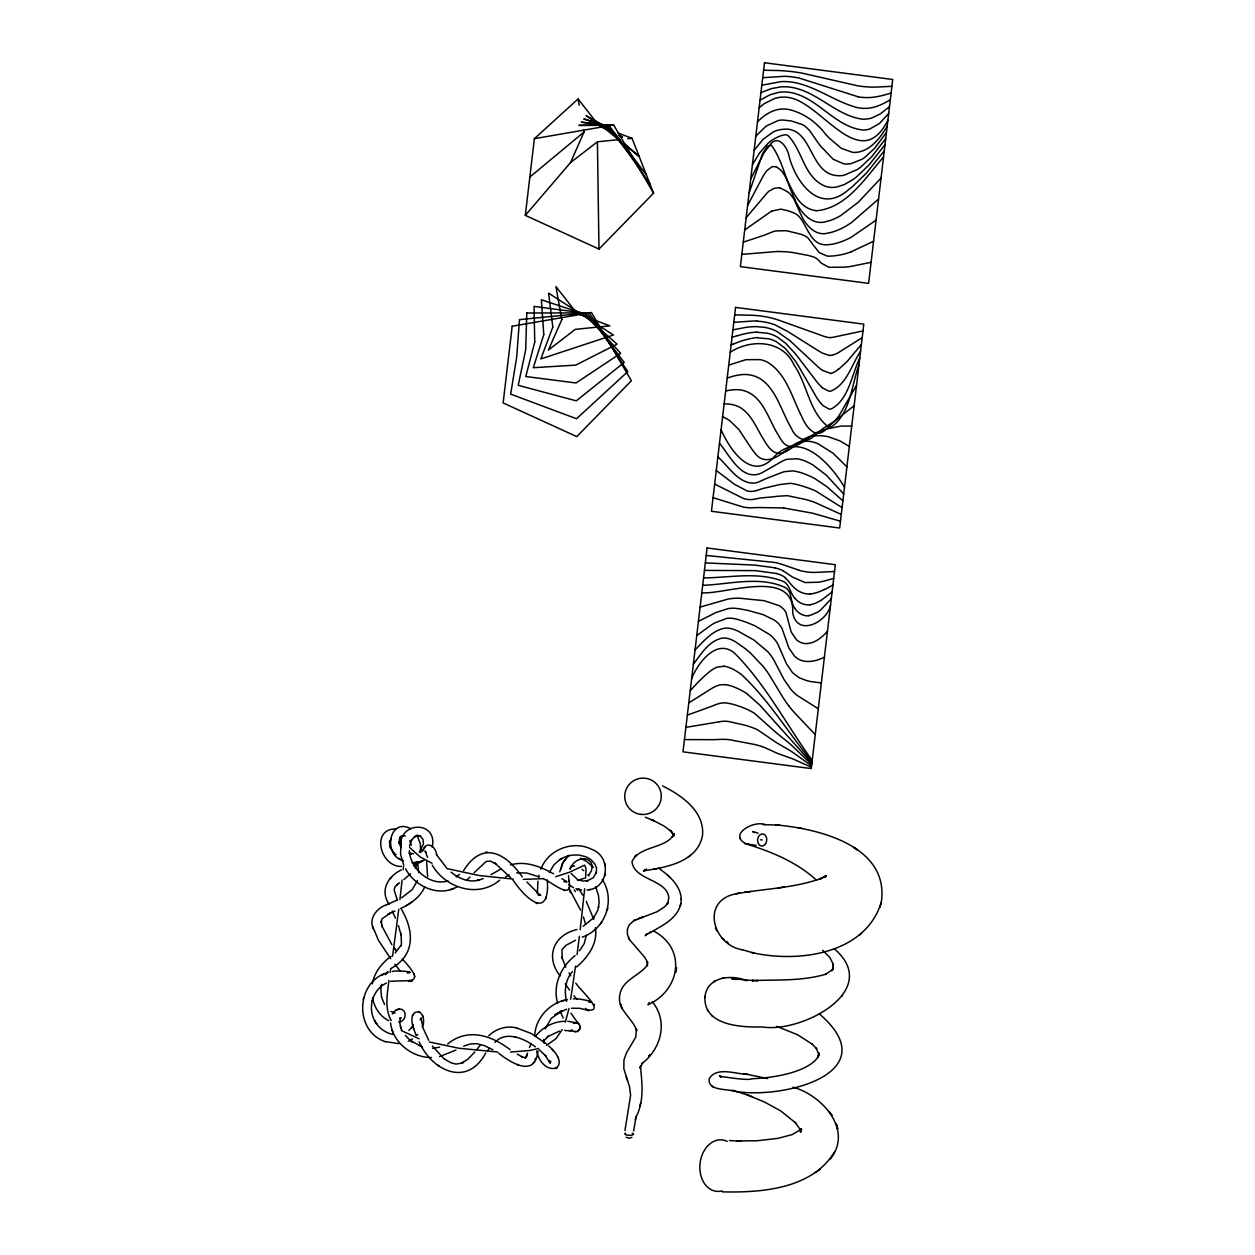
<?xml version="1.0" encoding="UTF-8"?>
<svg xmlns="http://www.w3.org/2000/svg" width="1255" height="1255" viewBox="0 0 1255 1255"><rect width="100%" height="100%" fill="white"/><g stroke="black" fill="none" stroke-linecap="round" stroke-linejoin="round"><path stroke-width="1.5" d="M421.115 1018.385L422.982 1027.908L428.771 1040.348M681.214 898.784C681.23 918.315 660.005 926.629 645.792 935.022L646.937 934.128L645.274 935.744L646.952 933.751M537.36 893.827L537.924 881.151M561.048 868.978L562.318 863.503L565.566 859.346M624.959 1130.52L630.622 1095.238L629.508 1086.673L623.845 1068.789L623.939 1060.004L626.449 1052.914L635.814 1036.991L636.363 1029.006L636.787 1030.794C632.787 1018.15 616.676 1009.663 619.86 994.65C622.323 979.669 639.846 975.794 647.674 964.703L647.047 965.879L647.407 961.973L644.803 957.424L629.508 939.65L627.39 934.269L627.406 929.202L629.179 924.919L633.681 920.715L657.087 911.726L664.852 906.659L668.209 902.376L666.766 904.588M402.275 958.914C426.951 985.708 409.883 979.559 390.634 981.347M704.902 997.349C703.992 1026.261 742.552 1027.343 762.883 1026.982C800.941 1033.257 883.457 990.697 834.167 948.702M585.599 878.155L585.975 868.335L584.563 865.15L569.409 872.272L555.698 876.696M427.61 876.539L426.622 861.809M534.677 1036.285C535.148 1018.197 549.831 1002.369 567.558 999.608M633.587 1131.053L636.05 1116.903L635.281 1119.538M421.068 1018.935L421.178 1017.962L420.174 1019.891M420.692 852.474L420.331 843.909L417.021 835.093M704.981 996.69C707.13 976.5 731.649 974.241 746.772 980.767M800.753 1130.441L800.596 1132.073L801.443 1128.904L800.392 1132.088M403.184 869.778L403.483 866.64M584.689 888.713L580.202 929.673M402.118 879.99L399.921 899.521M704.871 997.662L705.012 996.392M400.502 845.337C400.361 820.441 438.12 821.35 432.191 847.062M617.884 132.983L632.034 138.301L653.573 193.176L598.98 249.055L525.312 215.374L534.379 138.678L578.084 98.972L596.627 122.629M649.149 1002.51L647.941 1004.737C680.336 990.289 686.987 948.67 653.604 931.006M676.555 967.495L675.99 972.154M398.761 909.31L392.564 956.279M579.386 936.277L577.065 954.616M586.414 935.257L584.218 943.572L579.512 950.835M513.028 880.226C529.5 903.82 549.894 917.076 547.321 879.865M570.178 868.962L571.558 866.232L570.868 866.719L574.523 865.95M575.543 966.146L570.664 999.262M388.972 980.359C387.34 993.584 384.328 1008.267 391.231 1020.55M594.274 916.981L593.49 917.985L597.835 910.22L599.137 902.643L598.494 895.427L595.623 886.61M582.257 937.14C605.538 929.139 615.781 900.086 602.227 879.394M390.164 972.405L390.682 968.97M411.326 853.761L411.185 854.341M559.714 871.833L563.119 862.216L568.907 855.298M754.506 953.204L751.745 952.529C797.835 963.181 865.589 954.38 881.324 902.125C889.528 845.776 818.48 828.645 775.966 824.912L779.371 825.163M578.963 1024.002L577.52 1022.558L580.03 1025.727L580.108 1028.425L577.206 1031.579L564.609 1030.402M587.073 890.03C609.036 888.791 612.001 856.239 591.497 849.259C572.986 839.893 547.996 849.666 540.858 869.213M546.003 898.313L546.254 896.886M372.39 983.826C374.225 972.358 381.991 962.899 391.168 956.232M381.598 984.328C379.936 987.795 381.897 999.058 381.598 996.941M388.093 972.578C355.855 980.5 353.518 1031.547 385.599 1041.728M607.357 910.032L607.749 908.024M401.035 842.246L400.549 854.294L403.796 865.338M386.383 983.042C371.166 990.415 366.727 1011.044 376.971 1024.378L374.523 1020.535C378.414 1028.253 386.932 1033.775 393.333 1034.355M409.554 845.98L411.844 839.626L415.593 836.081L414.291 836.897L418.778 835.595L417.288 835.579L420.754 836.301L420.033 835.971L422.982 839.328L423.484 843.94L419.327 852.302M598.745 906.706L598.541 907.726M538.615 876.79L538.944 875.284M568.986 1008.471L565.315 1022.307M635.987 1117.06C644.615 1100.917 641.901 1082.187 640.442 1066.123L640.034 1068.225L642.717 1062.624L642.074 1063.424C661.165 1048.913 668.57 1021.272 652.224 1001.663M363.636 997.678L363.197 999.466M680.257 905.937L680.853 903.584M372.453 999.937L372.108 1001.286M422.245 1027.014C425.555 1021.523 422.794 1008.424 414.542 1012.722C408.659 1018.997 413.993 1028.724 416.174 1035.579M587.513 880.696L593.27 877.716L596.564 871.77M605.412 873.872L604.941 875.723M596.156 873.323L596.549 868.068L595.043 864.271L591.105 859.769L586.336 856.945L579.151 855.016L572.311 855.047L565.676 856.632L559.683 859.691L562.083 858.232M879.975 907.271L881.324 902.125M858.953 364.923C851.439 385.348 850.608 413.444 831.438 426.888L828.19 426.747C809.036 411.969 807.389 384.108 793.913 364.781C782.618 339.901 750.914 338.756 730.253 352.247M639.83 1105.937L640.709 1103.02M400.69 945.627C402.384 949.047 400.439 927.037 401.051 934.834L398.415 925.625M749.047 193.223L762.507 153.785L767.354 146.302L771.401 145.235C782.147 160.028 785.614 178.994 793.191 195.67A154.255 146.709 14.1 0 0 794.666 199.074M527.555 1053.165L525.39 1058.043C527.414 1058.514 518.472 1055.533 522.409 1056.93M498.549 1053.118C511.177 1063.111 535.43 1078.045 537.956 1050.796M545.235 1028.865L551.165 1018.464L561.895 1010.761M534.991 1059.659L535.461 1058.341M859.769 358.114C851.517 374.774 849.039 399.576 831.108 409.005A6.244 5.946 14.1 0 1 829.069 409.067L822.998 405.616A32.002 30.434 14.1 0 1 821.225 403.749L820.77 403.216M413.397 1024.692L411.311 1028.033L411.875 1027.249M417.476 880.539L412.283 889.528L401.663 897.764M412.33 1015.875L412.801 1014.715M400.392 1018.213L399.623 1022.574L401.129 1028.535L400.267 1026.166M529.469 1047.533L531.053 1043.768M750.741 178.963L763.746 153.298A76.994 73.214 14.1 0 1 769.033 146.396C777.237 132.512 787.638 146.929 789.238 156.953C796.705 184.375 820.503 214.511 848.49 189.709A94.972 90.329 14.1 0 0 852.365 186.681L866.279 173.237L884.273 150.851M400.612 945.815L395.215 952.953M667.989 902.706L668.805 897.435C666.891 879.253 633.728 880.288 631.987 861.573C639.438 845.792 664.444 848.866 673.245 835.469L672.821 836.144L673.809 833.398L673.872 835.752L670.029 830.277L672.005 832.191L670.876 831.077M549.361 872.554L553.91 864.883L559.777 859.628M544.074 879.143C551.196 881.732 573.974 902.063 568.797 880.069L568.907 880.869L568.484 875.629M525.312 215.374L570.57 162.538L584.014 132.026L583.638 129.955M570.005 868.789C572.798 863.016 577.959 856.992 587.889 859.628L590.901 862.169L592.25 865.872L591.45 870.907L588.532 875.237M834.779 1151.525C812.503 1188.971 761.832 1192.783 722.456 1191.858M747.604 205.459L763.103 176.171A86.187 81.967 14.1 0 1 764.122 174.492L764.875 173.316A40.474 38.497 14.1 0 1 766.538 170.915L771.903 166.711L775.825 166.68M424.723 886.94C420.111 897.278 410.385 904.086 400.392 908.62M856.553 385.301L839.14 415.531A90.219 85.795 14.1 0 1 835.108 420.613L826.59 428.786A34.324 32.646 14.1 0 1 824.049 430.998C813.977 438.701 805.208 425.068 801.851 416.754C792.14 398.086 786.995 374.9 768.405 362.711A27.139 25.806 14.1 0 0 760.091 359.605L745.831 359.683L728.716 365.158M417.57 863.738L415.138 868.068M562.303 1029.508L555.808 1038.826L546.38 1045.478M752.42 164.687L759.62 152.922L767.793 143.541A38.419 36.536 14.1 0 1 770.868 141.062A45.337 43.125 14.1 0 1 776.092 137.83L777.504 137.156A33.383 31.752 14.1 0 1 781.943 135.446L785.097 134.803A5.146 4.895 14.1 0 1 787.842 135.462C802.588 150.035 803.435 176.296 824.127 185.771A19.547 18.59 14.1 0 0 833.053 187.387A24.975 23.751 14.1 0 0 836.85 186.964L844.333 184.563L852.976 179.575A76.586 72.837 14.1 0 0 856.506 176.924L869.04 164.954L884.995 144.733M411.844 839.626L411.326 840.552M400.141 1018.684L400.91 1017.664L400.141 1018.527M392.282 1014.056L395.623 1010.291L399.137 1009.145L397.945 1009.287M860.569 351.322C851.674 364.515 846.811 384.658 830.779 391.136A6.51 6.197 14.1 0 1 828.912 391.152L823.17 388.281A37.556 35.72 14.1 0 1 822.354 387.575M420.864 851.659L423.672 849.274L423.108 849.87C425.994 841.179 435.595 845.054 436.74 855.173M424.457 848.16L425.272 846.701M691.678 678.437C698.502 661.761 718.425 635.861 736.732 655.345C766.836 686.438 786.979 725.531 812.189 760.42M887.881 120.276C860.161 174.884 822.307 103.585 789.473 97.623A29.304 27.861 14.1 0 0 774.884 98.408L764.546 103.459L759.181 107.601M830.512 605.49C826.637 622.668 797.239 636.975 792.736 612.973C794.744 567.636 725.704 594.509 701.796 592.815M533.265 1063.142L533.971 1061.981M579.277 1030.12L579.763 1029.304M887.159 126.379C881.104 136.262 873.715 146.662 862.483 150.961A24.52 23.312 14.1 0 1 859.314 151.886A21.806 20.739 14.1 0 1 852.569 152.341L841.289 148.31L828.943 137.862A174.712 166.162 14.1 0 1 825.445 134.112C816.613 122.347 804.11 113.342 789.772 109.718A28.363 26.967 14.1 0 0 783.449 108.997C773.315 108.95 764.311 114.833 757.487 121.876M886.438 132.497L874.562 148.404L864.789 157.393A45.682 43.454 14.1 0 1 861.965 159.291L851 163.652A22.637 21.523 14.1 0 1 843.689 163.809L833.116 159.197L820.394 145.894A205.757 195.686 14.1 0 1 816.942 141.188L810.714 132.151A50.137 47.674 14.1 0 0 809.271 130.206L805.396 126.488A14.558 13.852 14.1 0 0 802.557 124.653L791.199 120.935L782.744 120.025A24.755 23.547 14.1 0 0 778.226 120.511L766.24 126.018L755.792 136.136M830.386 1158.977C853.4 1129.814 822.025 1095.191 793.097 1087.207M385.536 974.759L387.936 971.495M885.716 138.615L871.801 156.671L860.648 167.15A60.146 57.197 14.1 0 1 857.479 169.425L844.05 175.261A23.751 22.59 14.1 0 1 839.564 175.7C810.071 176.186 813.475 131.304 787.371 129.108A40.85 38.842 14.1 0 0 783.167 129.281A33.932 32.269 14.1 0 0 776.798 130.52A26.355 25.069 14.1 0 0 773.017 132.042L762.93 139.478L754.114 150.412M693.356 664.177C701.043 654.2 708.526 641.305 721.672 638.215A15.029 14.291 14.1 0 1 725.39 638.105L726.676 638.262A20.221 19.233 14.1 0 1 731.367 639.689A37.101 35.281 14.1 0 1 735.65 641.885L745.329 648.694A132.779 126.269 14.1 0 1 750.537 653.149L763.024 666.264A101.404 96.431 14.1 0 1 769.111 674.61L782.665 696.996A133.783 127.241 14.1 0 0 787.732 704.494L788.783 705.859M831.312 598.682L820.645 610.056A36.944 35.14 14.1 0 1 817.711 612.126L810.903 615.107A16.55 15.735 14.1 0 1 808.832 615.452M392.862 1013.067L393.646 1012.032M888.697 113.468L879.394 123.555L869.762 129.014A22.041 20.959 14.1 0 1 862.985 130.034C834.01 126.88 817.225 95.898 788.25 92.164A34.811 33.116 14.1 0 0 778.884 92.337L770.162 94.721L760.059 100.133M572.406 971.652C565.346 979.622 564.06 990.964 566.57 1001.365M600.533 923.727L601.725 922.221M476.696 1049.682L480.492 1044.897M485.748 1052.945C467.064 1088.163 431.532 1070.374 419.123 1041.776M824.896 876.759L824.378 877.402L826.292 875.551L819.641 879.096L821.523 878.296C793.725 888.43 763.652 888.556 734.865 894.046C700.368 901.514 713.279 945.423 742.427 949.768M487.583 1050.639L489.403 1048.396M883.551 156.969C865.119 178.069 847.094 207.687 816.55 210.777C796.031 208.079 792.156 186.587 782.43 171.935A10.84 10.307 14.1 0 0 781.551 170.962A25.241 24.002 14.1 0 0 775.857 166.617M411.656 1027.547L408.832 1030.433M535.76 1036.05C542.505 1027.28 553.173 1021.758 564.217 1021.272M543.039 1041.587L548.419 1036.206L546.678 1037.65M841.917 996.125L842.576 995.325M746.16 217.695L765.628 194.698A73.041 69.48 14.1 0 1 766.648 193.521A35.956 34.199 14.1 0 1 768.813 191.293L774.194 188.344L778.367 187.732A6.275 5.977 14.1 0 1 780.108 188.156M474.845 1051.972L467.676 1059.424L461.824 1063.016C467.613 1060.522 456.757 1065.479 454.043 1063.518C451.753 1064.115 441.917 1057.149 444.207 1058.718M881.057 178.037L858.185 202.337L840.709 215.593A60.569 57.605 14.1 0 1 832.692 219.578L831.485 220.033A31.328 29.791 14.1 0 1 827.312 221.256C811.86 226.81 799.937 211.766 794.666 199.074M593.646 917.766L583.261 926.253M671.974 837.054L672.476 836.505M861.369 344.529L847.313 361.267L838.873 369.111M690.234 690.674L696.729 683.661A167.26 159.087 14.1 0 1 706.549 674.233L707.977 673.009A47.831 45.494 14.1 0 1 712.385 669.621L714.142 668.586A20.99 19.955 14.1 0 1 717.844 666.985L723.837 666.327M474.139 872.711L486.14 861.51L490.329 861.103L495.788 863.738L493.905 862.593M827.469 631.312C821.884 637.509 814.573 643.705 805.757 643.595A13.429 12.77 14.1 0 1 800.659 642.45L797.804 640.803A15.891 15.107 14.1 0 1 796.533 639.799L791.168 631.955L785.928 612.362A16.268 15.468 14.1 0 0 783.324 608.879L780.877 606.808A23.453 22.308 14.1 0 0 778.743 605.475L764.044 600.674L739.744 598.243A60.946 57.965 14.1 0 0 736.732 598.211A51.408 48.882 14.1 0 0 727.822 599.137L700.117 607.091M550.788 1061.369L550.239 1063.393L545.235 1055.361L546.082 1056.302M390.791 839.407L391.293 838.795L389.348 842.199L389.881 840.646L389.772 847.109L394.792 853.902M416.833 1035.485L417.711 1034.528M650.074 1054.859L648.584 1056.443L650.263 1054.655M695.05 649.902C703.506 641.446 711.914 630.826 724.245 628.284A17.35 16.503 14.1 0 1 729.061 628.253A22.621 21.523 14.1 0 1 733.595 629.335A48.333 45.964 14.1 0 1 737.846 631.03L753.91 640.034L767.48 651.392A51.377 48.867 14.1 0 1 773.457 659.299L784.093 679.614L791.042 689.591A44.474 42.294 14.1 0 0 797.49 695.647L818.307 708.777M401.349 869.919C388.077 876.068 379.59 890.721 389.113 904.165M396.58 885.12L397.584 884.226L394.807 887.112L394.196 890.234L397.506 900.541M463.628 870.546C481.622 841.572 504.353 851.125 522.206 876.821M576.704 966.883C587.968 957.188 598.023 943.399 595.388 927.696M575.072 955.604C560.797 966.774 552.42 985.52 557.675 1003.42M410.448 873.872L403.953 879.535M566.962 857.149L568.107 856.02M878.563 199.106L851.361 222.668A80.524 76.586 14.1 0 1 846.45 225.79L844.725 226.763A64.178 61.04 14.1 0 1 833.963 231.595L833.398 231.736A34.544 32.85 14.1 0 1 828.331 232.959C815.687 236.866 805.71 225.21 801.067 214.825A136.67 129.987 14.1 0 1 799.812 212.095L793.788 198.776L789.52 193.364A11.86 11.279 14.1 0 0 787.701 191.968A45.18 42.968 14.1 0 0 780.124 188.14M469.998 877.072L466.515 880.32M536.638 1051.157C543.431 1079.771 575.449 1069.386 548.733 1045.98M390.525 968.719C415.201 955.683 414.323 931.304 401.647 909.671M832.128 591.889L820.786 600.627M889.497 106.675L880.367 113.876L871.849 117.954A26.7 25.398 14.1 0 1 861.918 119.115C835.171 115.131 816.55 90.423 789.473 87.066A43.392 41.258 14.1 0 0 780.139 86.972L771.323 88.634L760.938 92.65M391.623 877.355L389.991 878.798M636.803 854.608L634.559 856.538M645.243 870.044L643.768 870.86L646.466 868.993M488.775 1035.736C495.992 1028.645 506.738 1025.445 516.605 1027.908M494.909 1042.497C505.09 1030.779 523.382 1037.76 535.367 1046.811M644.443 870.594L643.501 870.86C665.919 867.456 697.435 862.154 702.502 835.563C704.824 811.405 681.716 795.435 662.593 785.928M529.845 177.033L584.014 132.026M859.126 935.352L861.448 933.453M459.471 874.359L456.161 876.853L457.369 876.037M397.098 884.665L399.545 882.767M696.745 635.626L710.157 625.743A106.173 100.965 14.1 0 1 714.566 623.029L726.833 618.354A21.021 20.002 14.1 0 1 731.461 618.244A27.077 25.743 14.1 0 1 735.807 618.982A60.915 57.934 14.1 0 1 738.975 619.845L740.058 620.174A125.735 119.586 14.1 0 1 754.945 625.821L769.974 634.779A40.537 38.56 14.1 0 1 771.951 636.536A32.567 30.967 14.1 0 1 777.786 643.988L786.461 663.722L792.14 672.131A28.19 26.81 14.1 0 0 793.301 673.339L799.357 677.841L806.934 680.681A67.503 64.193 14.1 0 0 810.683 681.543L821.35 682.955M570.57 162.538L597.411 141.784L598.98 249.055M424.112 860.24L413.585 865.809M876.068 220.158L851.204 237.258A71.017 67.535 14.1 0 1 847.533 239.125A66.939 63.66 14.1 0 1 835.218 243.58A44.207 42.043 14.1 0 1 827.265 244.756C809.726 246.027 807.796 224.676 797.772 215.295A15.954 15.186 14.1 0 0 793.85 212.974A82.799 78.736 14.1 0 0 788.109 210.809L780.971 209.13L772.186 210.95M688.242 857.024L690.517 855.361M854.137 405.694L836.709 419.452A98.094 93.294 14.1 0 1 832.975 422.26L823.264 428.316L815.311 435.061A48.208 45.839 14.1 0 1 813.46 436.583C805.898 443.925 794.917 437.368 791.685 428.881A114.785 109.169 14.1 0 1 789.787 425.414C779.041 406.291 772.374 375.637 745.752 374.476A38.638 36.74 14.1 0 0 741.407 374.665L737.171 375.292A59.942 57.008 14.1 0 0 732.089 376.5L727.194 378.069M548.153 1036.442L559.51 1031.077M815.452 1172.641L820.095 1169.346M713.499 981.959L715.554 980.594M744.717 229.932L768.217 213.476A30.591 29.085 14.1 0 1 772.139 210.887M408.895 904.086L411.656 902.235M631.877 1137.328L629.053 1138.301L626.245 1137.203M688.775 702.91L709.373 689.921M557.063 1067.958L555.981 1068.648M412.566 1038.967L408.267 1041.321M825.727 876.084L823.641 877.402L825.727 876.084L824.66 876.727M710.22 689.403L711.13 688.838A51.486 48.961 14.1 0 1 714.221 687.081L715.93 686.281A20.959 19.939 14.1 0 1 721.28 684.712L725.28 684.681M862.169 337.736L837.163 353.377A35.862 34.105 14.1 0 1 833.791 354.663M499.663 880.194C478.092 898.439 445.682 888.32 432.222 865.087M411.86 981.018L412.644 980.563M406.055 905.749L407.483 904.902M832.928 585.097L824.582 589.599M491.003 874.704L501.184 868.821M407.373 973.111C416.927 971.652 394.305 970.178 392.36 971.527M890.297 99.882L883.944 103.318A60.946 57.965 14.1 0 1 876.884 106.314A35.673 33.932 14.1 0 1 857.745 107.695C835.94 102.188 817.617 87.426 795.513 82.736A57.746 54.922 14.1 0 0 781.41 81.591L761.832 85.183M457.024 886.909C438.607 897.294 414.887 886.548 405.569 868.821M649.368 932.794L651.376 931.712M698.423 621.366L716.072 612.503L728.324 608.581A28.63 27.218 14.1 0 1 733.846 608.236A36.364 34.591 14.1 0 1 738.034 608.628L742.254 609.334A180.94 172.076 14.1 0 1 748.749 610.62L763.181 614.652L774.366 620.127A29.681 28.222 14.1 0 1 776.406 621.68L778.053 623.17A22.417 21.319 14.1 0 1 782.116 628.677L788.815 647.847L794.337 655.957A20.362 19.358 14.1 0 0 795.545 657.071C803.671 664.209 815.656 661.558 824.409 657.134M560.687 1011.31L554.93 1014.887L566.585 1009.161M873.59 241.227L851.031 251.847M505.498 876.853L509.31 875.033M447.706 1043.987C468.037 1027.233 491.882 1035.689 510.126 1049.682M455.942 1050.074L439.564 1056.6M383.716 974.225L382.273 974.931M390.085 913.201L387.905 914.252L394.98 911.036M396 1010.055L397.066 1009.538M390.54 912.981L382.069 918.723L381.238 922.66L381.238 921.045L382.148 926.865L381.598 924.778M576.939 929.563C553.879 934.74 544.78 956.749 560.185 975.951M387.481 904.4C377.379 907.491 368.468 917.829 373.268 928.794M575.512 940.293L566.178 945.219L562.036 949.502L562.177 958.569L561.754 956.843L565.785 967.181M574.21 1022.951L573.409 1023.311L576.876 1022.872L567.778 1021.272M577.175 1031.594L577.975 1031.234M396.674 900.306L386.728 904.73M821.005 878.531L822.951 877.684M584.344 878.265L577.551 880.398M731.132 344.78L733.579 343.776M712.997 705.749L713.97 705.341A48.569 46.2 14.1 0 1 717.719 703.961A21.429 20.378 14.1 0 1 726.206 702.91L726.739 703.051A52.381 49.824 14.1 0 1 734.567 704.73L740.701 706.769A74.704 71.033 14.1 0 1 754.349 713.185L774.304 731.022A45.949 43.705 14.1 0 0 775.182 731.822L787.685 741.925A89.795 85.403 14.1 0 1 791.466 745.203L811.718 764.499M712.056 706.141L687.332 715.146M463.644 1046.199L470.249 1043.987L476.853 1043.689L484.289 1045.588L492.917 1049.76M483.206 878.657L477.324 880.461L479.598 879.943C468.946 882.877 459.393 878.892 451.031 872.131M538.191 895.239L540.748 895.207L539.979 894.878M450.498 889.607L453.73 888.446M638.277 918.66L640.474 917.891M732.01 337.297L737.454 335.603M756.608 490.548L761.848 488.838A39.689 37.744 14.1 0 1 764.232 488.148L774.806 485.748A130.128 123.759 14.1 0 0 778.806 484.697L790.43 483.3A64.946 61.762 14.1 0 1 798.525 484.948L801.427 485.795A106.989 101.765 14.1 0 1 815.625 490.925L842.089 507.632M743.258 242.152L763.95 235.297A51.126 48.616 14.1 0 0 766.052 234.497L771.213 232.379A23.625 22.48 14.1 0 1 775.998 230.92L786.352 230.7L800 233.995A24.143 22.951 14.1 0 1 807.749 237.65L811.703 242.811A61.966 58.938 14.1 0 1 812.503 244.113L819.39 252.694L827.484 256.177A63.409 60.303 14.1 0 0 836.473 255.565A72.821 69.26 14.1 0 0 851.047 251.91M642.246 917.327L639.862 918.095L642.748 917.154M833.728 578.304L827.578 580.139A95.678 90.988 14.1 0 1 818.574 582.257L805.098 582.555L792.438 577.033A61.181 58.185 14.1 0 1 788.862 574.664L786.21 572.798A49.855 47.408 14.1 0 0 783.277 570.962M418.762 862.201L422.088 861.212L412.142 862.844M561.361 1001.223L564.468 1000.298M891.097 93.09L885.12 94.8A99.098 94.235 14.1 0 1 876.931 96.698A51.753 49.227 14.1 0 1 858.059 96.823M400.549 1017.993L399.655 1018.213M538.709 1048.427L529.516 1050.529L510.565 1052.051M398.729 1022.009C407.075 1021.68 407.467 1007.498 398.4 1009.224M577.786 889.591L576.955 889.811L579.073 889.403M510.456 864.962C525.39 860.428 540.67 866.703 553.643 873.872M572.672 865.903L571.276 866.342L573.425 865.793M447.972 880.837C429.602 886.752 409.867 867.848 409.365 850.576M732.904 329.83L746.615 327.257A74.218 70.594 14.1 0 1 756.185 326.614L764.813 327.382M588.971 889.685L590.258 889.403M439.627 1047.156L432.677 1048.317M586.556 880.916L588.124 880.571L582.775 881.041L577.582 879.582L571.198 873.496M871.096 262.295L850.874 266.437A87.583 83.301 14.1 0 1 844.725 267.158L828.833 267.284L821.178 263.095A30.293 28.818 14.1 0 1 820.284 262.122L818.84 260.554A22.872 21.743 14.1 0 0 816.723 258.608L814.872 257.495A45.666 43.439 14.1 0 0 806.683 255.141L792.987 252.584A79.379 75.488 14.1 0 0 782.32 251.628L778.759 251.502M588.799 1002.008C599.623 1002.886 575.057 997.411 573.472 998.949M862.985 330.944L832.269 337.438A21.413 20.362 14.1 0 1 829.994 337.532M735.963 893.764L739.619 893.058M563.856 881.575L566.962 881.841L561.848 878.704M485.952 852.098L486.94 851.925M534.379 138.678L613.648 124.967L653.573 193.176M656.6 868.601L653.949 869.056L656.098 868.695M723.853 977.755L722.472 977.974M784.187 887.065L778.367 887.944M685.889 727.367L716.856 722.205A59.424 56.506 14.1 0 1 719.507 721.672M762.711 77.7L784.971 76.288A84.76 80.618 14.1 0 1 799.09 78.03L858.059 96.761M409.005 972.374L410.197 972.327M750.804 891.474L744.623 892.274M411.013 981.284L408.91 981.379M733.783 322.347L753.565 320.982A73.245 69.668 14.1 0 1 756.891 321.092M516.684 872.868L526.786 873.009L539.43 876.994M702.69 585.348C730.002 584.281 760.452 575.48 786.069 587.952A12.534 11.922 14.1 0 1 788.909 591.293A17.288 16.441 14.1 0 1 790.195 594.164L792.313 602.886A21.978 20.911 14.1 0 0 794.682 608.204M605.883 125.547L608.863 125.312L581.347 122.159L599.78 124.81M606.181 125.516L604.235 125.657M405.287 836.065L404.11 835.673C404.032 835.814 400.847 834.873 399.545 838.481L399.843 837.76L399.168 842.748L401.145 847.533M597.851 141.752L619.217 139.587M627.767 138.725L632.034 138.301M748.937 844.05L746.898 844.066L756.247 845.399M543.525 878.641L523.257 879.378M571.543 1008.251L580.03 1008.314C611.326 1017.052 581.473 991.764 575.731 983.089M609.601 125.265L613.648 124.967M834.528 571.511L814.715 572.437A55.298 52.585 14.1 0 1 799.31 570.413M741.815 254.389L774.915 251.675A35.626 33.885 14.1 0 1 778.759 251.486M891.913 86.297L876.963 87.066A102.737 97.717 14.1 0 1 858.357 85.952L802.18 73.151A172.955 164.499 14.1 0 0 779.371 70.562L763.589 70.233M703.569 577.865C730.081 577.818 758.82 571.166 783.983 581.74A13.554 12.895 14.1 0 1 787.042 584.516A21.68 20.613 14.1 0 1 789.458 588.485L790.556 590.885A33.587 31.94 14.1 0 0 794.666 598.211M830.434 373.268L822.527 370.398M757.502 337.83L768.86 338.819A31.171 29.649 14.1 0 1 776.359 341.705L785.426 348.529L795.105 360.718A173.614 165.111 14.1 0 1 798.337 365.801L816.644 397.553A63.44 60.334 14.1 0 0 820.739 403.232M398.792 1043.627L385.222 1041.603M704.447 570.398L755.259 570.633L776.829 573.535M763.056 824.598L778.665 825.115M403.89 835.595L403.31 835.61M764.985 824.566C753.125 820.064 726.708 835.548 747.384 844.348M756.843 332.23L767.527 333.234A34.356 32.677 14.1 0 1 777.425 337.124L785.63 343.243L795.011 353.408A187.779 178.587 14.1 0 1 797.6 356.624L817.083 382.116A54.138 51.486 14.1 0 0 822.307 387.622M589.677 1001.819L590.587 1001.819M611.248 125.139L578.9 125.375L608.863 125.312M734.661 314.864L753.063 315.303A100.227 95.317 14.1 0 1 773.253 318.456A126.08 119.915 14.1 0 1 779.653 320.48L824.111 336.387A24.065 22.888 14.1 0 0 829.994 337.673M734.63 979.135L736.497 979.433L732.308 978.774L753.251 980.563L752.09 980.547C776.751 979.684 802.259 981.284 826.151 974.084L825.272 974.413L832.74 969.488L831.783 970.821L833.32 967.793L832.959 969.127L832.991 963.479L833.367 965.832M684.446 739.603L713.358 739.666A57.181 54.389 14.1 0 0 715.24 739.634L720.762 739.383A52.553 49.98 14.1 0 1 729.641 739.728L754.349 744.419A128.606 122.315 14.1 0 1 760.201 745.956L762.256 746.631M740.262 1141.077L741.156 1141.093L737.046 1140.983L757.33 1140.748L778.022 1138.332L791.952 1134.677L801.616 1129.045L800.753 1131.885L799.968 1128.731L800.455 1129.908L795.137 1122.362L795.686 1122.943L780.72 1110.926L764.593 1102.063L747.164 1094.846L751.745 1096.556M752.09 980.547L757.926 980.641L756.922 980.626M431.438 1057.557C412.205 1057.651 392.611 1042.497 390.54 1022.903M705.341 562.915L754.647 565.095L774.727 567.762M497.623 1051.972L459.001 1048.27L429.351 1041.995M738.081 1141.015L729.469 1140.56M396.266 828.959C370.57 828.127 379.857 866.985 401.474 866.436M413.648 853.745L408.863 853.102M513.17 879.096L479.426 875.566L447.941 868.805M706.22 555.447L774.915 562.475A59.534 56.616 14.1 0 1 781.41 564.185L799.341 570.303M783.716 507.993L812.503 513.17L840.474 521.217M851.721 426.073L841.179 426.057L826.794 428.99A63.268 60.177 14.1 0 0 820.958 430.889C806.949 434.293 791.623 460.209 779.418 436.928A99.365 94.502 14.1 0 1 777.708 434.089C767.762 417.946 762.146 393.395 740.45 389.897A34.952 33.242 14.1 0 0 733.61 389.772A48.961 46.561 14.1 0 0 725.672 390.995M581.74 890.062L575.951 888.76M762.177 839.972L760.608 839.783M569.644 1030.575L570.445 1030.669M732.779 978.006L733.642 978.116M575.935 1022.715L576.657 1022.825M743.791 1073.637L767.684 1078.594M574.288 1031.657L575.402 1031.83M748.2 1074.327C736.591 1074.515 716.872 1065.95 709.232 1078.688C707.569 1089.826 723.46 1089.011 730.379 1090.391C776.625 1101.357 890.172 1074.751 819.295 1013.836M798.149 827.72L801.914 828.426M733.532 978.994L731.539 978.461L734.238 979.073M395.137 1013.13L390.901 1011.467M758.161 833.21L752.655 831.5L754.067 832.645M565.691 881.418L566.397 881.575M563.542 890.266L564.562 890.485M514.754 1036.818L515.758 1037.038M516.276 1027.829L531.367 1033.54L546.254 1043.752M752.624 952.733L742.223 949.706M732.575 978.743L734.552 979.277M732.073 1090.124L747.525 1094.987M713.044 497.67L742.38 506.8A32.05 30.481 14.1 0 0 752.498 507.757L758.02 507.553A56.867 54.09 14.1 0 1 759.683 507.569L779.371 507.867A55.8 53.071 14.1 0 1 783.716 507.977M605.302 125.594L583.795 118.927L602.227 125.045M422.574 1047.219L410.165 1040.364L412.189 1041.964M776.641 1026.355L797.537 1034.716L812.393 1044.27L811.797 1043.721L816.754 1048.835L816.189 1048.176L818.872 1054.702L818.809 1052.757L818.182 1056.726L815.374 1060.35C802.698 1072.586 774.79 1077.841 752.373 1078.72C746.929 1081.496 714.158 1074.562 721.17 1077.151M419.107 1038.842L401.192 1030.481M605.757 128.434L599.686 126.159L608.518 130.379M744.576 843.438C770.413 851.298 796.517 861.73 816.581 880.335L815.923 879.692M645.305 817.24L653.886 820.692L651.141 819.499M588.218 1010.495L586.634 1009.867L587.466 1010.197M580.406 858.138L586.775 861.589L593.521 867.346M587.356 1010.149L588.673 1010.683M419.954 1012.393L419.154 1012.048M535.901 903.02L537.234 903.584M432.034 863.252L420.221 856.992L409.554 847.439M652.835 820.237L663.817 825.916L671.064 831.281M403.53 860.82C382.681 855.879 388.579 817.052 410.746 828.645M811.389 767.229L793.96 759.4A68.021 64.695 14.1 0 0 791.372 758.365L777.849 753.533A32.897 31.297 14.1 0 1 776.5 752.953L765.519 747.917A62.907 59.832 14.1 0 0 762.256 746.615M388.799 1020.676C379.826 1016.487 374.21 1007.153 372.468 997.647M517.123 1064.491L518.55 1065.166M619.076 135.446L622.59 137.14L619.374 135.399M573.519 887.709L568.625 884.555M841.289 514.425L814.056 502.063A136.968 130.269 14.1 0 0 804.235 499.176L787.309 495.662L777.347 496.29A126.849 120.637 14.1 0 1 773.268 496.807L761.958 497.859A45.133 42.921 14.1 0 0 758.6 498.361L754.553 499.161A19.688 18.715 14.1 0 1 743.399 498.455L714.66 484.085M521.625 1056.553L517.264 1054.153M399.388 839.171L401.522 840.301M540.262 895.003L539.148 894.36M608.11 129.312L601.678 125.829L621.194 141.831M712.228 1086.375L713.342 1086.987M602.431 124.731L586.038 115.586L593.882 121.202M396.125 854.828L395.654 854.53M849.321 446.466L839.799 440.834L828.41 436.787A48.098 45.745 14.1 0 0 820.629 435.705A31.234 29.712 14.1 0 0 813.883 436.018C797.333 435.783 783.073 467.613 767.574 445.619A80.43 76.492 14.1 0 1 765.628 442.748L765.111 441.933A123.398 117.358 14.1 0 1 763.589 439.438C756.451 428.237 751.729 414.291 739.713 407.248A22.919 21.79 14.1 0 0 735.148 405.334A30.904 29.398 14.1 0 0 730.661 404.314A36.128 34.356 14.1 0 0 724.135 403.89M746.819 693.639L759.777 705.09L811.875 763.15M399.137 858.279L399.969 858.875M582.006 869.338L583.732 870.688M658.436 868.036C668.915 875.457 680.696 885.293 681.23 899.176M495.27 863.424L510.691 877.684M811.546 765.864L792.705 752.294A68.084 64.758 14.1 0 0 788.517 749.674L776.516 742.678A36.285 34.513 14.1 0 1 775.088 741.689L757.251 729.61A88.054 83.74 14.1 0 0 745.423 725.327L728.182 721.405A28.755 27.343 14.1 0 0 719.507 721.735M716.26 470.5L734.457 484.289L747.18 491.003A16.801 15.986 14.1 0 0 756.592 490.517M728.214 942.991L726.143 941.454L726.896 942.019M437.352 1064.899L439.015 1066.201M539.211 894.391L526.865 882.014M624.19 144.278L639.219 156.593L624.755 143.87M822.7 950.317L829.743 957.298L833.069 963.95M539.226 1049.776L545.627 1055.8M443.329 1058.028L432.41 1046.027M586.65 1009.318L585.536 1008.361M617.523 137.501L604.518 126.049L619.546 140.262M722.911 938.74L723.837 939.571L721.923 937.846M410.322 1040.505L405.349 1035.406M669.652 877.057L667.88 875.41M711.522 1015.342L712.793 1016.503M842.889 500.823L826.872 486.658L815.091 478.72A79.63 75.724 14.1 0 0 803.969 473.715L802.071 473.041A47.91 45.572 14.1 0 0 792.846 470.892L784.297 471.676A37.117 35.297 14.1 0 0 780.249 473.104L766.178 478.594A48.851 46.466 14.1 0 0 765.032 479.081L758.663 481.951A17.146 16.299 14.1 0 1 755.118 483.034C738.693 484.383 728.763 466.389 717.876 456.898M625.006 145.439L629.116 149.314L623.892 143.823M572.202 1030.151L571.778 1029.68M577.818 1022.856L570.962 1013.209M447.251 868.758L436.395 854.577M619.97 139.713L606.918 125.986L646.388 174.884L609.334 125.939L649.98 184.03M815.248 734.599L794.744 712.981A108.589 103.271 14.1 0 1 788.783 705.859M846.905 466.844L832.991 453.149L817.915 443.69A38.074 36.222 14.1 0 0 814.448 442.435L811.687 441.713A25.178 23.939 14.1 0 0 806.808 441.148L797.835 442.435L789.975 446.858A74.72 71.064 14.1 0 0 788.187 448.192C779.481 456.522 764.766 466.248 755.243 453.494A78.924 75.065 14.1 0 1 750.882 447.706L738.834 429.492L729.845 420.754A41.493 39.47 14.1 0 0 722.613 416.801M551.98 1049.258L553.33 1050.78M587.936 874.766L588.94 875.927M843.689 494.031L826.543 475.347L813.146 465.134A59.863 56.93 14.1 0 0 806.494 461.636L804.737 460.883A34.685 32.991 14.1 0 0 796.941 458.75L786.791 459.33A29.053 27.626 14.1 0 0 782.273 461.197L765.095 470.97A89.293 84.916 14.1 0 1 760.718 473.355C741.407 481.245 729.704 455.189 719.476 443.313M577.018 999.482L573.896 995.701M394.023 853.243L395.011 854.498M400.392 971.245L394.854 964.201M425.947 852.333L425.068 850.937L427.61 857.385M812.032 761.785C788.501 733.03 768.986 700.306 741.752 674.814A53.494 50.875 14.1 0 0 736.105 670.954L735.759 670.75A33.571 31.924 14.1 0 0 723.9 666.06M844.49 487.238C831.438 465.166 800.894 429.775 774.963 455.91C752.608 482.798 730.206 450.671 721.092 429.712M831.187 1114.33L831.955 1115.366L828.99 1111.35M569.55 990.054L565.221 983.92M390.697 958.695L378.555 940.544L372.594 926.3M391.905 944.701L381.991 926.253M570.805 975.857L568.986 972.923M582.759 895.176L579.041 889.058M575.261 891.646L574.272 889.873M707.302 1009.616L708.071 1010.965M414.244 974.413L413.789 973.613M568.86 887.975L580.532 910.11M549.266 1060.648L550.051 1062.154L549.345 1060.71L549.69 1061.416M420.786 847.658L422.637 851.031M384.579 1004.58L381.865 997.96M563.213 1018.04L560.107 1011.295M586.289 901.325L593.756 919.366M569.817 891.144L570.743 892.917M628.379 937.469L629.508 939.65M557.895 1057.479L557.487 1056.663M409.757 840.772L411.311 845.242M594.195 1004.188L594.525 1004.988M715.413 927.884L716.762 930.849M392.219 911.02L395.482 918.299M400.925 1027.986L401.773 1029.837M627.453 1080.273L626.151 1076.79M391.858 1029.618L392.658 1031.83M583.45 917.029L585.536 924.104M423.092 1016.911L422.637 1015.577M605.287 865.605L604.486 863.095M740.136 837.932L740.403 838.858M413.115 1026.747L413.632 1028.614M372.735 998.98L373.064 1000.282M417.758 863.942L418.731 872.743M578.084 98.972L579.198 105.169M544.152 1043.438L543.776 1039.469M414.636 975.653L414.746 976.468M580.234 1026.59L580.265 1027.5M733.704 344.011A81.073 77.104 14.1 0 1 757.455 337.485M737.501 335.744A80.963 77.01 14.1 0 1 756.828 332.042M764.813 327.382A39.956 37.995 14.1 0 1 776.939 331.461L789.63 340.403L818.009 366.852A52.035 49.494 14.1 0 0 822.511 370.413M838.654 368.892A22.088 21.006 14.1 0 1 830.575 373.629M756.891 321.155A56.114 53.369 14.1 0 1 775.119 324.904L787.748 331.508L819.468 351.431A55.016 52.318 14.1 0 0 822.715 353.204L829.069 355.385A8.487 8.079 14.1 0 0 830.371 355.385M833.775 354.632A15.766 14.997 14.1 0 1 830.371 355.432M808.848 615.891A14.872 14.134 14.1 0 1 794.807 608.157M809.836 604.91A16.754 15.939 14.1 0 1 794.839 598.086M820.676 600.47A28.379 26.998 14.1 0 1 809.852 604.784M776.798 573.645A22.621 21.523 14.1 0 1 785.269 577.598M785.191 577.708A33.446 31.799 14.1 0 1 788.94 581.834L789.709 582.775A40.144 38.183 14.1 0 0 795.152 588.517A20.566 19.562 14.1 0 0 810.087 594.07M824.425 589.348A39.862 37.901 14.1 0 1 810.118 594.054M774.712 567.856A33.273 31.642 14.1 0 1 783.34 570.868M725.296 684.587A40.474 38.497 14.1 0 1 735.587 687.63L738.207 688.791A63.017 59.926 14.1 0 1 746.851 693.607M722.096 1190.87A25.884 19.421 -83.6 0 1 700.008 1163.746A25.884 19.421 -83.6 0 1 727.21 1141.375M632.253 1133.218A4.314 1.302 2.4 0 1 632.316 1135.006A4.314 1.302 2.4 0 1 626.465 1134.928A4.314 1.302 2.4 0 1 625.555 1133.14M526.771 313.013L525.72 349.58L518.221 385.316L576.28 400.863L624.206 362.444L586.681 312.872L526.771 313.013M519.492 319.633L516.699 357.095L510.675 394.133L576.531 418.746L627.798 371.59L589.066 312.699L519.492 319.633M512.197 326.237L503.13 402.933L576.798 436.615L631.391 380.736L591.466 312.526L512.197 326.237M707.098 547.964L683.002 751.839L811.232 768.578L835.328 564.703L707.098 547.964M735.556 307.397L711.444 511.271L839.673 528.01L863.785 324.135L735.556 307.397M764.483 62.75L740.372 266.625L868.601 283.363L892.713 79.489L764.483 62.75M673.715 834.246L673.229 835.956L673.857 834.23M534.755 342.082L525.767 376.516L576.014 382.979L620.629 353.298L584.281 313.044L534.05 306.393L534.755 342.082M818.433 1055.847L817.664 1057.463L818.778 1055.016L818.433 1055.847M543.776 334.583L533.312 367.715L575.747 365.111L617.036 344.152L581.896 313.217L541.344 299.772L543.776 334.583M801.302 1128.857L800.753 1130.441L801.302 1128.857M526.88 1055.345L526.425 1056.616L526.88 1055.345M552.796 327.084L540.858 358.914L613.444 335.007L548.623 293.152L552.796 327.084M561.832 319.586L548.388 350.098L575.229 329.359L609.852 325.861L577.096 313.562L555.918 286.548L561.832 319.586M400.816 836.489L400.11 837.43L400.816 836.489M635.156 919.962L633.681 920.715L635.877 919.586L635.156 919.962M418.088 862.405L414.056 862.86L418.088 862.405M585.112 858.844L583.685 858.734L585.144 858.875M720.543 1076.257L719.319 1075.755L720.417 1076.288M857.494 849.933L853.635 847.392L857.494 849.933M396 950.553L393.913 947.603L396 950.553M622.26 1008.675L621.523 1007.216L622.26 1008.675M621.303 1006.683L620.409 1004.188L621.303 1006.683M647.643 962.993L647.298 961.973L647.643 962.993M837.634 1128.81L836.332 1124.119L837.634 1128.81M399.263 843.47L399.059 842.058L399.263 843.47M765.534 843.846A6.102 4.581 -83.6 0 0 763.228 833.979A6.102 4.581 -83.6 0 0 757.785 842.105A6.102 4.581 -83.6 0 0 765.534 843.846M640.991 814.401A18.307 18.166 -26.7 0 0 659.754 788.909A18.307 18.166 -26.7 0 0 628.3 785.599A18.307 18.166 -26.7 0 0 640.991 814.401"/></g></svg>
